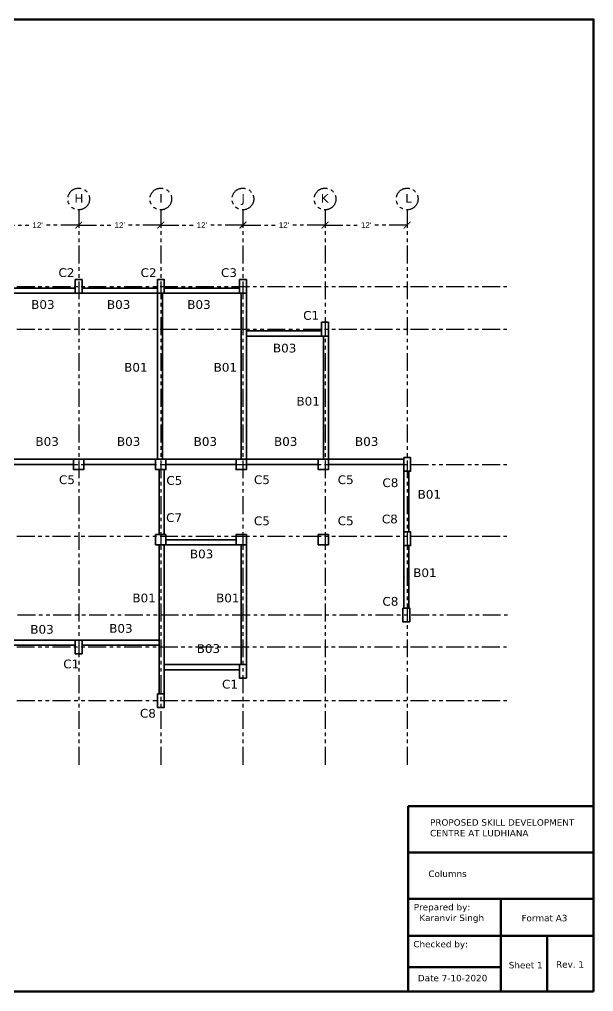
# Model space of a CAD drawing. Header units: feet. Extents: x 15113 to 123217, y -97269 to -8247.
# Drawn here: x 51247 to 52253, y -46489 to -44785 of the extents above; entities that cross this region are included whole.
import ezdxf

# ---------------------------------------------------------------- set-up
doc = ezdxf.new("R2010")
doc.units = ezdxf.units.FT
doc.header["$LTSCALE"] = 50.2
doc.header["$MEASUREMENT"] = 0
doc.header["$PDMODE"] = 3
doc.linetypes.add('PHANTOM2', pattern=[1.25, 0.625, -0.125, 0.125, -0.125, 0.125, -0.125])
doc.layers.get('0').update_dxf_attribs({"lineweight": 35})
for name, color, linetype, lineweight in [('drg seal', 250, 'Continuous', 120), ('Str Beam', 10, 'Continuous', 35), ('Str Column', 50, 'Continuous', 35), ('Str LBL', 3, 'Continuous', 35)]:
    doc.layers.add(name, color=color, linetype=linetype, lineweight=lineweight)
doc.layers.add('drg seal txt', color=7, linetype='Continuous')
doc.layers.add('Str grid', color=7, linetype='Continuous', true_color=0x17d337)
doc.styles.get("Standard").update_dxf_attribs({"font": 'arial.ttf'})
doc.dimstyles.new('Copy of Standard', dxfattribs={"dimscale": 40, "dimtxt": 0.25, "dimasz": 0.3, "dimexe": 0.18, "dimexo": 5, "dimgap": 0.09, "dimtad": 0, "dimtih": 1, "dimtoh": 1, "dimdec": 0, "dimzin": 0, "dimdsep": 46, "dimlunit": 4, "dimtxsty": 'Standard', "dimcen": 0.2, "dimse1": 1, "dimse2": 1, "dimadec": 0, "dimazin": 0, "dimtfac": 1, "dimtdec": 0, "dimtofl": 0, "dimtmove": 0, "dimatfit": 3, "dimfxl": 1, "dimtolj": 1, "dimtzin": 0, "dimarcsym": 0})

# ---------------------------------------------------------------- blocks, each defined once
blk = doc.blocks.new('_ArchTick')
at = {"color": 0, "linetype": 'ByBlock', "const_width": 0.15}
blk.add_lwpolyline([(-0.5, -0.5), (0.5, 0.5)], dxfattribs=at)
blk = doc.blocks.new('*D836')
at = {"layer": 'Defpoints', "color": 0, "linetype": 'PHANTOM2', "transparency": 16777216}
for p in [(51206.4, -45145.6), (51350.4, -45145.6), (51350.4, -45145.6)]:
    blk.add_point(p, dxfattribs=at)
at = {"layer": 'Str grid', "color": 0, "linetype": 'PHANTOM2', "lineweight": -2, "transparency": 16777216}
for p, q in [((51206.4, -45145.6), (51266.8, -45145.6)), ((51350.4, -45145.6), (51290, -45145.6))]:
    blk.add_line(p, q, dxfattribs=at)
at = {"layer": 'Str grid', "color": 0, "linetype": 'PHANTOM2', "lineweight": -2, "transparency": 16777216, "xscale": 12, "yscale": 12, "zscale": 12, "rotation": 180}
blk.add_blockref('_ArchTick', (51206.4, -45145.6), dxfattribs=at)
at = {"layer": 'Str grid', "color": 0, "linetype": 'PHANTOM2', "lineweight": -2, "transparency": 16777216, "xscale": 12, "yscale": 12, "zscale": 12}
blk.add_blockref('_ArchTick', (51350.4, -45145.6), dxfattribs=at)
at = {"layer": 'Str grid', "color": 0, "linetype": 'PHANTOM2', "transparency": 16777216, "insert": (51278.4, -45145.6), "char_height": 10, "attachment_point": 5}
blk.add_mtext("\\A1;12'", dxfattribs=at)
blk = doc.blocks.new('*D837')
at = {"layer": 'Defpoints', "color": 0, "linetype": 'PHANTOM2', "transparency": 16777216}
for p in [(51350.4, -45145.6), (51494.4, -45145.6), (51494.4, -45145.6)]:
    blk.add_point(p, dxfattribs=at)
at = {"layer": 'Str grid', "color": 0, "linetype": 'PHANTOM2', "lineweight": -2, "transparency": 16777216}
for p, q in [((51350.4, -45145.6), (51410.8, -45145.6)), ((51494.4, -45145.6), (51434, -45145.6))]:
    blk.add_line(p, q, dxfattribs=at)
at = {"layer": 'Str grid', "color": 0, "linetype": 'PHANTOM2', "lineweight": -2, "transparency": 16777216, "xscale": 12, "yscale": 12, "zscale": 12, "rotation": 180}
blk.add_blockref('_ArchTick', (51350.4, -45145.6), dxfattribs=at)
at = {"layer": 'Str grid', "color": 0, "linetype": 'PHANTOM2', "lineweight": -2, "transparency": 16777216, "xscale": 12, "yscale": 12, "zscale": 12}
blk.add_blockref('_ArchTick', (51494.4, -45145.6), dxfattribs=at)
at = {"layer": 'Str grid', "color": 0, "linetype": 'PHANTOM2', "transparency": 16777216, "insert": (51422.4, -45145.6), "char_height": 10, "attachment_point": 5}
blk.add_mtext("\\A1;12'", dxfattribs=at)
blk = doc.blocks.new('*D838')
at = {"layer": 'Defpoints', "color": 0, "linetype": 'PHANTOM2', "transparency": 16777216}
for p in [(51494.4, -45145.6), (51638.4, -45145.6), (51638.4, -45145.6)]:
    blk.add_point(p, dxfattribs=at)
at = {"layer": 'Str grid', "color": 0, "linetype": 'PHANTOM2', "lineweight": -2, "transparency": 16777216}
for p, q in [((51494.4, -45145.6), (51554.8, -45145.6)), ((51638.4, -45145.6), (51578, -45145.6))]:
    blk.add_line(p, q, dxfattribs=at)
at = {"layer": 'Str grid', "color": 0, "linetype": 'PHANTOM2', "lineweight": -2, "transparency": 16777216, "xscale": 12, "yscale": 12, "zscale": 12, "rotation": 180}
blk.add_blockref('_ArchTick', (51494.4, -45145.6), dxfattribs=at)
at = {"layer": 'Str grid', "color": 0, "linetype": 'PHANTOM2', "lineweight": -2, "transparency": 16777216, "xscale": 12, "yscale": 12, "zscale": 12}
blk.add_blockref('_ArchTick', (51638.4, -45145.6), dxfattribs=at)
at = {"layer": 'Str grid', "color": 0, "linetype": 'PHANTOM2', "transparency": 16777216, "insert": (51566.4, -45145.6), "char_height": 10, "attachment_point": 5}
blk.add_mtext("\\A1;12'", dxfattribs=at)
blk = doc.blocks.new('*D839')
at = {"layer": 'Defpoints', "color": 0, "linetype": 'PHANTOM2', "transparency": 16777216}
for p in [(51638.4, -45145.6), (51782.4, -45145.6), (51782.4, -45145.6)]:
    blk.add_point(p, dxfattribs=at)
at = {"layer": 'Str grid', "color": 0, "linetype": 'PHANTOM2', "lineweight": -2, "transparency": 16777216}
for p, q in [((51638.4, -45145.6), (51698.8, -45145.6)), ((51782.4, -45145.6), (51722, -45145.6))]:
    blk.add_line(p, q, dxfattribs=at)
at = {"layer": 'Str grid', "color": 0, "linetype": 'PHANTOM2', "lineweight": -2, "transparency": 16777216, "xscale": 12, "yscale": 12, "zscale": 12, "rotation": 180}
blk.add_blockref('_ArchTick', (51638.4, -45145.6), dxfattribs=at)
at = {"layer": 'Str grid', "color": 0, "linetype": 'PHANTOM2', "lineweight": -2, "transparency": 16777216, "xscale": 12, "yscale": 12, "zscale": 12}
blk.add_blockref('_ArchTick', (51782.4, -45145.6), dxfattribs=at)
at = {"layer": 'Str grid', "color": 0, "linetype": 'PHANTOM2', "transparency": 16777216, "insert": (51710.4, -45145.6), "char_height": 10, "attachment_point": 5}
blk.add_mtext("\\A1;12'", dxfattribs=at)
blk = doc.blocks.new('*D840')
at = {"layer": 'Defpoints', "color": 0, "linetype": 'PHANTOM2', "transparency": 16777216}
for p in [(51782.4, -45145.6), (51926.4, -45145.6), (51926.4, -45145.6)]:
    blk.add_point(p, dxfattribs=at)
at = {"layer": 'Str grid', "color": 0, "linetype": 'PHANTOM2', "lineweight": -2, "transparency": 16777216}
for p, q in [((51782.4, -45145.6), (51842.8, -45145.6)), ((51926.4, -45145.6), (51866, -45145.6))]:
    blk.add_line(p, q, dxfattribs=at)
at = {"layer": 'Str grid', "color": 0, "linetype": 'PHANTOM2', "lineweight": -2, "transparency": 16777216, "xscale": 12, "yscale": 12, "zscale": 12, "rotation": 180}
blk.add_blockref('_ArchTick', (51782.4, -45145.6), dxfattribs=at)
at = {"layer": 'Str grid', "color": 0, "linetype": 'PHANTOM2', "lineweight": -2, "transparency": 16777216, "xscale": 12, "yscale": 12, "zscale": 12}
blk.add_blockref('_ArchTick', (51926.4, -45145.6), dxfattribs=at)
at = {"layer": 'Str grid', "color": 0, "linetype": 'PHANTOM2', "transparency": 16777216, "insert": (51854.4, -45145.6), "char_height": 10, "attachment_point": 5}
blk.add_mtext("\\A1;12'", dxfattribs=at)

msp = doc.modelspace()

# ---------------------------------------------------------------- linework, layer by layer
at = {"layer": 'drg seal', "lineweight": 70}
for p, q in [((51927.828, -46164.1918), (52252.82991, -46164.1918)), ((51928.13477, -46489.19371), (51928.13477, -46164.1918)), ((51927.828, -46245.44228), (52252.82991, -46245.44228)), ((51927.828, -46326.69276), (52252.82991, -46326.69276)), ((52090.32896, -46326.69276), (52090.32896, -46489.19371)), ((51928.13477, -46391.69314), (52252.82991, -46391.69314)), ((52171.57944, -46391.69314), (52171.57944, -46489.19371)), ((51928.95768, -46446.43129), (52091.45864, -46446.43129))]:
    msp.add_line(p, q, dxfattribs=at)
msp.add_lwpolyline([(52253.13668, -46489.19371), (52253.13668, -44785.18658), (50000.02907, -44785.18658), (50000.02907, -46489.19371), (52252.82991, -46489.19371)], dxfattribs=at)
at = {"layer": 'Str Beam'}
for p, q in [((51212.37082, -45256.09296), (51344.37082, -45256.09296)), ((51356.37082, -45256.09296), (51488.37082, -45256.09296)), ((51500.37082, -45256.09296), (51632.37082, -45256.09296)), ((51212.37082, -45265.09296), (51344.37082, -45265.09296)), ((51356.37082, -45265.09296), (51488.37082, -45265.09296)), ((51488.37082, -45265.09257), (51488.37082, -45556.09257)), ((51497.37082, -45265.09257), (51497.37082, -45556.09257)), ((51500.37082, -45265.09296), (51635.37082, -45265.09296)), ((51635.37082, -45265.09257), (51635.37082, -45556.09257)), ((51644.37082, -45265.09257), (51644.37082, -45556.09257)), ((51776.37082, -45331.09257), (51644.37082, -45331.09257)), ((51776.37082, -45340.09257), (51644.37082, -45340.09257)), ((51779.37082, -45556.09257), (51779.37082, -45340.09257)), ((51788.37082, -45556.09257), (51788.37082, -45340.09257)), ((51215.37082, -45556.09257), (51341.37082, -45556.09257)), ((51215.37082, -45565.09257), (51341.37082, -45565.09257)), ((51359.37082, -45556.09257), (51485.37082, -45556.09257)), ((51359.37082, -45565.09257), (51485.37082, -45565.09257)), ((51626.37082, -45556.09257), (51503.37082, -45556.09257)), ((51626.37082, -45565.09257), (51503.37082, -45565.09257)), ((51770.37082, -45556.09257), (51644.37082, -45556.09257)), ((51644.37082, -45565.09257), (51770.37082, -45565.09257)), ((51788.37082, -45556.09257), (51920.37082, -45556.09257)), ((51788.37082, -45565.09257), (51920.37082, -45565.09257)), ((51491.37082, -45688.09257), (51491.37082, -45574.09257)), ((51500.37082, -45688.09257), (51500.37082, -45574.09257)), ((51920.37082, -45577.09257), (51920.37082, -45686.59257)), ((51929.37082, -45577.09257), (51929.37082, -45683.59257)), ((51626.37082, -45697.09257), (51503.37082, -45697.09257)), ((51491.37082, -45967.09257), (51491.37082, -45706.09257)), ((51500.37082, -45967.09257), (51500.37082, -45706.09257)), ((51626.37082, -45706.09257), (51503.37082, -45706.09257)), ((51635.37082, -45916.09257), (51635.37082, -45706.09257)), ((51644.37082, -45916.09257), (51644.37082, -45706.09257)), ((51920.37082, -45817.09257), (51920.37082, -45707.59257)), ((51920.37082, -45707.59257), (51920.37082, -45817.09257)), ((51920.37082, -45817.09257), (51920.37082, -45707.59257)), ((51929.37082, -45817.09257), (51929.37082, -45707.59257)), ((51344.37082, -45873.01928), (51210.87082, -45873.01928)), ((51344.37082, -45882.01928), (51210.87082, -45882.01928)), ((51356.37082, -45873.01928), (51491.37082, -45873.01928)), ((51356.37082, -45882.01928), (51491.37082, -45882.01928)), ((51632.37082, -45916.09257), (51500.37082, -45916.09257)), ((51632.37082, -45925.09257), (51500.37082, -45925.09257))]:
    msp.add_line(p, q, dxfattribs=at)
at = {"layer": 'Str Beam', "color": 3, "linetype": 'Continuous'}
msp.add_line((51491.37082, -45967.09257), (51500.37082, -45967.09257), dxfattribs=at)
at = {"layer": 'Str Column', "color": 2, "linetype": 'Continuous'}
for points in [[(51344.37082, -45241.09257), (51356.37082, -45241.09257), (51356.37082, -45265.09257), (51344.37082, -45265.09257)], [(51488.37082, -45241.09257), (51500.37082, -45241.09257), (51500.37082, -45265.09257), (51488.37082, -45265.09257)], [(51632.37082, -45241.09218), (51644.37082, -45241.09218), (51644.37082, -45265.09218), (51632.37082, -45265.09218)], [(51920.37082, -45553.09257), (51932.37082, -45553.09257), (51932.37082, -45577.09257), (51920.37082, -45577.09257)], [(51920.37082, -45683.59257), (51932.37082, -45683.59257), (51932.37082, -45707.59257), (51920.37082, -45707.59257)], [(51918.71235, -45817.09257), (51930.71235, -45817.09257), (51930.71235, -45841.09257), (51918.71235, -45841.09257)], [(51488.37082, -45967.09257), (51500.37082, -45967.09257), (51500.37082, -45991.09257), (51488.37082, -45991.09257)]]:
    msp.add_lwpolyline(points, close=True, dxfattribs=at)
at = {"layer": 'Str Column', "linetype": 'Continuous'}
for points in [[(51788.37082, -45340.09257), (51788.37082, -45316.09257), (51776.37082, -45316.09257), (51776.37082, -45340.09218)], [(51356.37082, -45897.01948), (51356.37082, -45873.01948), (51344.37082, -45873.01948), (51344.37082, -45897.01908)], [(51644.37082, -45940.09257), (51644.37082, -45916.09257), (51632.37082, -45916.09257), (51632.37082, -45940.09218)]]:
    msp.add_lwpolyline(points, close=True, dxfattribs=at)
at = {"layer": 'Str Column', "color": 2}
for points in [[(51359.37082, -45556.09257), (51359.37082, -45574.09257), (51341.37082, -45574.09257), (51341.37082, -45556.09257)], [(51503.37082, -45556.09257), (51503.37082, -45574.09257), (51485.37082, -45574.09257), (51485.37082, -45556.09257)], [(51644.37082, -45556.09257), (51644.37082, -45574.09257), (51626.37082, -45574.09257), (51626.37082, -45556.09257)], [(51788.37082, -45556.09257), (51788.37082, -45574.09257), (51770.37082, -45574.09257), (51770.37082, -45556.09257)], [(51503.37082, -45688.09257), (51503.37082, -45706.09257), (51485.37082, -45706.09257), (51485.37082, -45688.09257)], [(51644.37082, -45688.09257), (51644.37082, -45706.09257), (51626.37082, -45706.09257), (51626.37082, -45688.09257)], [(51788.37082, -45688.09257), (51788.37082, -45706.09257), (51770.37082, -45706.09257), (51770.37082, -45688.09257)]]:
    msp.add_lwpolyline(points, close=True, dxfattribs=at)
at = {"layer": 'Str grid', "color": 0, "linetype": 'PHANTOM2'}
for p, q in [((51350.37082, -45118.92261), (51350.37082, -46094.67396)), ((51494.37082, -45118.92261), (51494.37082, -46094.67396)), ((51638.37082, -45118.92222), (51638.37082, -46094.67357)), ((51782.37082, -45118.92222), (51782.37082, -46094.67357)), ((51926.37082, -45118.92222), (51926.37082, -46094.67357)), ((50175.23811, -45253.09277), (52100.87856, -45253.09277)), ((50175.23811, -45328.09257), (52100.87856, -45328.09257)), ((50175.23189, -45565.09257), (52100.87233, -45565.09257)), ((50175.23189, -45691.09257), (52100.87233, -45691.09257)), ((50176.37106, -45829.09257), (52102.0115, -45829.09257)), ((50174.91671, -45885.01928), (52100.55715, -45885.01928)), ((50175.23811, -45979.09257), (52100.87856, -45979.09257))]:
    msp.add_line(p, q, dxfattribs=at)
for centre in [(51350.37082, -45099.89502), (51494.37082, -45099.89502), (51638.37082, -45099.89463), (51782.37082, -45099.89463), (51926.37082, -45099.89463)]:
    msp.add_circle(centre, 19.02759, dxfattribs=at)

# ---------------------------------------------------------------- texts
at = {"layer": 'drg seal txt', "attachment_point": 1}
for s, insert, char_height, width in [('{\\fVerdana|b0|i0|c0|p34;H}', (51342.88714, -45091.23648), 15.2852164, 2687.8083334), ('{\\fVerdana|b0|i0|c0|p34;I}', (51491.61879, -45091.23648), 15.2852164, 2687.8083334), ('{\\fVerdana|b0|i0|c0|p34;J}', (51635.61879, -45091.23609), 15.2852164, 2687.8083334), ('{\\fVerdana|b0|i0|c0|p34;K}', (51774.88714, -45091.23609), 15.2852164, 2687.8083334), ('{\\fVerdana|b0|i0|c0|p34;L}', (51922.94181, -45091.23609), 15.2852164, 2687.8083334), ('{\\fPunjabi|b0|i0|c0|p2;°}', (51920.60969, -45761.79662), 4.1152506, 2605.1065385), ('{\\fVerdana|b0|i0|c0|p34;PROPOSED SKILL DEVELOPMENT\\PCENTRE AT LUDHIANA}', (51966.37249, -46187.10186), 11.266733, 1981.1835225), ('{\\fVerdana|b0|i0|c0|p34;Columns}', (51963.46848, -46277.09884), 11.266733, 190.8526305), ('{\\fVerdana|b0|i0|c0|p34;Prepared by:\\P  Karanvir Singh}', (51937.85036, -46335.55381), 11.266733, 1981.1835225), ('{\\fVerdana|b0|i0|c0|p34;Format A3}', (52126.67908, -46354.73364), 11.266733, 1981.1835225), ('{\\fVerdana|b0|i0|c0|p34;Checked by:}', (51937.18039, -46400.47449), 11.266733, 1981.1835225), ('{\\fVerdana|b0|i0|c0|p34;Sheet 1}', (52104.47899, -46437.24341), 11.266733, 1981.1835225), ('{\\fVerdana|b0|i0|c0|p34;Rev. 1}', (52187.33254, -46435.95831), 11.266733, 1981.1835225), ('{\\fVerdana|b0|i0|c0|p34;Date 7-10-2020}', (51945.02981, -46459.94816), 11.266733, 1981.1835225)]:
    msp.add_mtext(s, dxfattribs=dict(at, insert=insert, char_height=char_height, width=width))
at = {"layer": 'Str LBL', "char_height": 15.2852164, "width": 28.177633, "attachment_point": 1}
for s, insert in [('{\\fVerdana|b0|i0|c0|p34;C2}', (51314.97113, -45221.35325)), ('{\\fVerdana|b0|i0|c0|p34;C2}', (51458.97113, -45221.35325)), ('{\\fVerdana|b0|i0|c0|p34;C3}', (51599.97113, -45221.35325)), ('{\\fVerdana|b0|i0|c0|p34;B03}', (51267.10802, -45277.26002)), ('{\\fVerdana|b0|i0|c0|p34;B03}', (51399.95346, -45277.26002)), ('{\\fVerdana|b0|i0|c0|p34;B03}', (51540.76946, -45277.26002)), ('{\\fVerdana|b0|i0|c0|p34;C1}', (51743.97113, -45296.35325)), ('{\\fVerdana|b0|i0|c0|p34;B03}', (51690.95245, -45353.63127)), ('{\\fVerdana|b0|i0|c0|p34;B01}', (51430.13545, -45387.34975)), ('{\\fVerdana|b0|i0|c0|p34;B01}', (51586.96378, -45387.34975)), ('{\\fVerdana|b0|i0|c0|p34;B01}', (51732.2361, -45446.71453)), ('{\\fVerdana|b0|i0|c0|p34;B03}', (51274.58763, -45517.38688)), ('{\\fVerdana|b0|i0|c0|p34;B03}', (51417.4292, -45517.38688)), ('{\\fVerdana|b0|i0|c0|p34;B03}', (51551.96581, -45517.38688)), ('{\\fVerdana|b0|i0|c0|p34;B03}', (51692.837, -45517.38688)), ('{\\fVerdana|b0|i0|c0|p34;B03}', (51834.82858, -45517.38688)), ('{\\fVerdana|b0|i0|c0|p34;C5}', (51315.84333, -45584.30715)), ('{\\fVerdana|b0|i0|c0|p34;C5}', (51504.06996, -45585.65879)), ('{\\fVerdana|b0|i0|c0|p34;C5}', (51657.62309, -45584.30715)), ('{\\fVerdana|b0|i0|c0|p34;C5}', (51804.62309, -45584.30715)), ('{\\fVerdana|b0|i0|c0|p34;C8}', (51882.92761, -45589.56609)), ('{\\fVerdana|b0|i0|c0|p34;B01}', (51944.63665, -45609.95939)), ('{\\fVerdana|b0|i0|c0|p34;C7}', (51503.68863, -45650.79068)), ('{\\fVerdana|b0|i0|c0|p34;C5}', (51657.62309, -45656.41305)), ('{\\fVerdana|b0|i0|c0|p34;C5}', (51804.62309, -45656.41305)), ('{\\fVerdana|b0|i0|c0|p34;C8}', (51881.89827, -45653.21124)), ('{\\fVerdana|b0|i0|c0|p34;B03}', (51545.36336, -45714.49517)), ('{\\fVerdana|b0|i0|c0|p34;B01}', (51936.89473, -45747.45746)), ('{\\fVerdana|b0|i0|c0|p34;B01}', (51444.58021, -45791.67451)), ('{\\fVerdana|b0|i0|c0|p34;B01}', (51591.30803, -45791.67451)), ('{\\fVerdana|b0|i0|c0|p34;C8}', (51882.92761, -45797.54498)), ('{\\fVerdana|b0|i0|c0|p34;B03}', (51265.58813, -45846.6171)), ('{\\fVerdana|b0|i0|c0|p34;B03}', (51403.88336, -45844.9324)), ('{\\fVerdana|b0|i0|c0|p34;B03}', (51557.35726, -45880.31085)), ('{\\fVerdana|b0|i0|c0|p34;C1}', (51323.37399, -45907.32823)), ('{\\fVerdana|b0|i0|c0|p34;C1}', (51601.76074, -45942.76462)), ('{\\fVerdana|b0|i0|c0|p34;C8}', (51457.76074, -45993.76462))]:
    msp.add_mtext(s, dxfattribs=dict(at, insert=insert))

# ---------------------------------------------------------------- dimensions: what is measured, and where the dimension line sits
at = {"layer": 'Str grid', "color": 0, "linetype": 'PHANTOM2'}
for base, p1, p2, picture, middle in [((51350.37082, -45145.63512), (51206.37082, -45145.63512), (51350.37082, -45145.63512), '*D836', (51278.37082, -45145.63512)), ((51494.37082, -45145.63512), (51350.37082, -45145.63512), (51494.37082, -45145.63512), '*D837', (51422.37082, -45145.63512)), ((51638.37082, -45145.63512), (51494.37082, -45145.63512), (51638.37082, -45145.63512), '*D838', (51566.37082, -45145.63512)), ((51782.37082, -45145.63512), (51638.37082, -45145.63512), (51782.37082, -45145.63512), '*D839', (51710.37082, -45145.63512)), ((51926.37082, -45145.63512), (51782.37082, -45145.63512), (51926.37082, -45145.63512), '*D840', (51854.37082, -45145.63512))]:
    dim = msp.add_linear_dim(base=base, p1=p1, p2=p2, dimstyle='Copy of Standard', override={"dimblk": 'ArchTick'}, dxfattribs=at)
    dim.commit()
    dim.dimension.update_dxf_attribs({"geometry": picture, "text_midpoint": middle})

doc.saveas('drawing.dxf')
